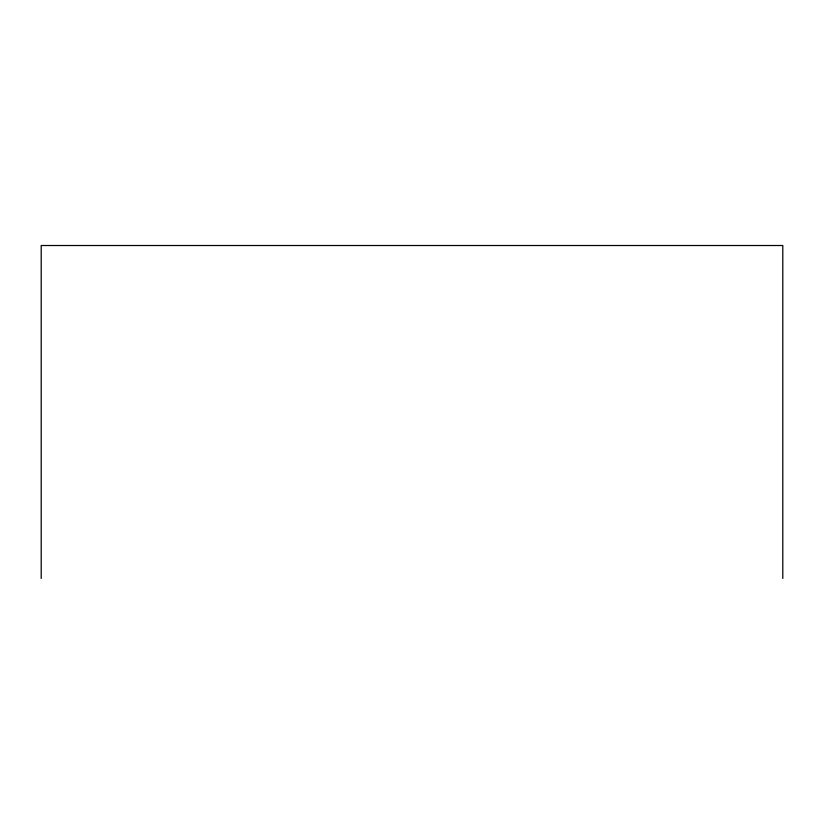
<?xml version="1.0" encoding="UTF-8"?>
<svg xmlns="http://www.w3.org/2000/svg" width="824" height="824" viewBox="0 0 824 824"><rect width="100%" height="100%" fill="white"/><g stroke="black" fill="none" stroke-linecap="round" stroke-linejoin="round"><path stroke-width="1.24" d="M782.8 578.489L782.8 245.511L41.2 245.511L41.2 578.489"/></g></svg>
